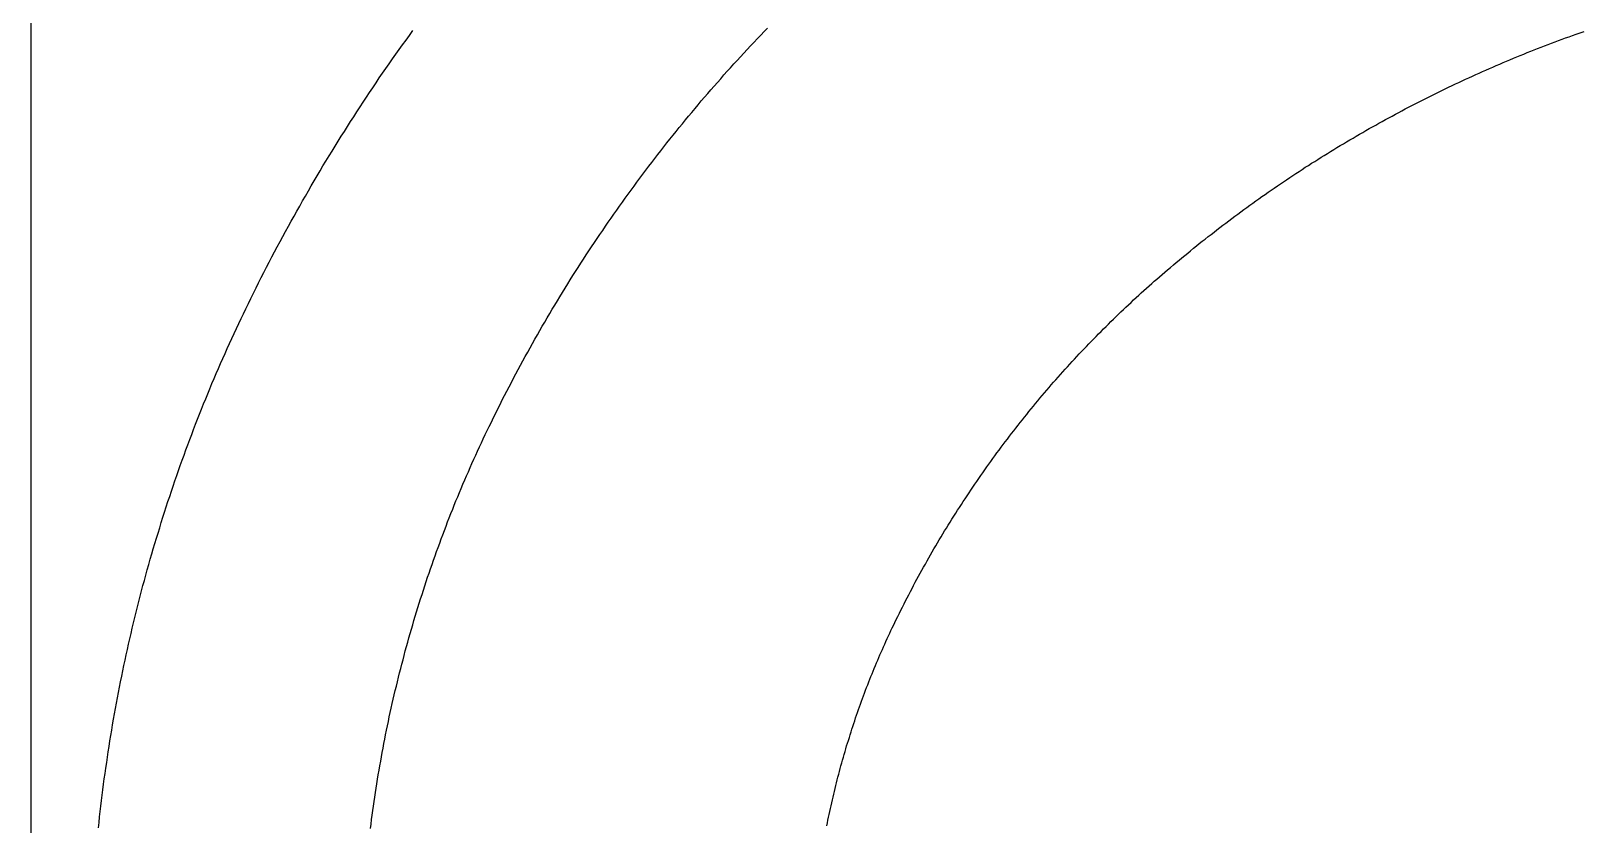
# Model space of a CAD drawing. Header units: millimetres. Extents: x 340 to 1003762, y 22 to 362022.
# Drawn here: x 421.0655 to 421.216, y 90.0211 to 90.098 of the extents above; entities that cross this region are included whole.
import ezdxf
from ezdxf.xclip import XClip

# ---------------------------------------------------------------- set-up
doc = ezdxf.new("R2010")
doc.units = ezdxf.units.MM
doc.header["$XCLIPFRAME"] = 0
for name, color, linetype in [('LSBB_P_002 - PLANTA 1° NIVEL SALA DE VENTAS$0$A-Equipamiento acero inox', 8, 'Continuous'), ('LSBB_P_002 - PLANTA 1° NIVEL SALA DE VENTAS$0$A-TRAS-EQPM', 8, 'Continuous'), ('XREF', 7, 'Continuous')]:
    doc.layers.add(name, color=color, linetype=linetype)

# ---------------------------------------------------------------- blocks, each defined once
blk = doc.blocks.new('LSBB_P_002 - PLANTA 1° NIVEL SALA DE VENTAS$0$laminadora')
at = {"layer": 'LSBB_P_002 - PLANTA 1° NIVEL SALA DE VENTAS$0$A-TRAS-EQPM'}
for p, q in [((-175623.292, 30446.937), (-175623.292, 30488.198)), ((-175638.308, 30478.181), (-175638.346, 30478.194)), ((-175630.398, 30478.193), (-175630.432, 30478.227)), ((-175630.365, 30478.159), (-175630.398, 30478.193)), ((-175626.959, 30478.156), (-175626.993, 30478.202)), ((-175638.269, 30478.167), (-175638.308, 30478.181)), ((-175638.235, 30478.155), (-175638.269, 30478.167)), ((-175638.201, 30478.143), (-175638.235, 30478.155)), ((-175638.167, 30478.131), (-175638.201, 30478.143)), ((-175638.133, 30478.118), (-175638.167, 30478.131)), ((-175638.099, 30478.106), (-175638.133, 30478.118)), ((-175638.065, 30478.093), (-175638.099, 30478.106)), ((-175638.031, 30478.08), (-175638.065, 30478.093)), ((-175637.998, 30478.068), (-175638.031, 30478.08)), ((-175637.964, 30478.055), (-175637.998, 30478.068)), ((-175637.93, 30478.042), (-175637.964, 30478.055)), ((-175630.332, 30478.124), (-175630.365, 30478.159)), ((-175630.3, 30478.089), (-175630.332, 30478.124)), ((-175630.267, 30478.054), (-175630.3, 30478.089)), ((-175630.234, 30478.019), (-175630.267, 30478.054)), ((-175626.927, 30478.111), (-175626.959, 30478.156)), ((-175626.894, 30478.065), (-175626.927, 30478.111)), ((-175626.861, 30478.019), (-175626.894, 30478.065)), ((-175637.896, 30478.029), (-175637.93, 30478.042)), ((-175637.863, 30478.015), (-175637.896, 30478.029)), ((-175637.829, 30478.002), (-175637.863, 30478.015)), ((-175637.795, 30477.989), (-175637.829, 30478.002)), ((-175637.762, 30477.975), (-175637.795, 30477.989)), ((-175637.728, 30477.961), (-175637.762, 30477.975)), ((-175637.695, 30477.948), (-175637.728, 30477.961)), ((-175637.661, 30477.934), (-175637.695, 30477.948)), ((-175637.628, 30477.92), (-175637.661, 30477.934)), ((-175637.594, 30477.906), (-175637.628, 30477.92)), ((-175637.561, 30477.892), (-175637.594, 30477.906)), ((-175637.528, 30477.878), (-175637.561, 30477.892)), ((-175630.202, 30477.984), (-175630.234, 30478.019)), ((-175630.169, 30477.949), (-175630.202, 30477.984)), ((-175630.137, 30477.914), (-175630.169, 30477.949)), ((-175630.105, 30477.879), (-175630.137, 30477.914)), ((-175626.829, 30477.974), (-175626.861, 30478.019)), ((-175626.796, 30477.928), (-175626.829, 30477.974)), ((-175626.764, 30477.881), (-175626.796, 30477.928)), ((-175637.494, 30477.864), (-175637.528, 30477.878)), ((-175637.461, 30477.849), (-175637.494, 30477.864)), ((-175637.428, 30477.835), (-175637.461, 30477.849)), ((-175637.395, 30477.82), (-175637.428, 30477.835)), ((-175637.362, 30477.806), (-175637.395, 30477.82)), ((-175637.329, 30477.791), (-175637.362, 30477.806)), ((-175637.296, 30477.776), (-175637.329, 30477.791)), ((-175637.263, 30477.761), (-175637.296, 30477.776)), ((-175637.23, 30477.746), (-175637.263, 30477.761)), ((-175637.197, 30477.731), (-175637.23, 30477.746)), ((-175630.073, 30477.843), (-175630.105, 30477.879)), ((-175630.041, 30477.808), (-175630.073, 30477.843)), ((-175630.009, 30477.772), (-175630.041, 30477.808)), ((-175629.977, 30477.736), (-175630.009, 30477.772)), ((-175626.732, 30477.835), (-175626.764, 30477.881)), ((-175626.7, 30477.789), (-175626.732, 30477.835)), ((-175626.668, 30477.743), (-175626.7, 30477.789)), ((-175626.637, 30477.696), (-175626.668, 30477.743)), ((-175637.164, 30477.716), (-175637.197, 30477.731)), ((-175637.131, 30477.7), (-175637.164, 30477.716)), ((-175637.099, 30477.685), (-175637.131, 30477.7)), ((-175637.066, 30477.669), (-175637.099, 30477.685)), ((-175637.033, 30477.654), (-175637.066, 30477.669)), ((-175637.001, 30477.638), (-175637.033, 30477.654)), ((-175636.968, 30477.622), (-175637.001, 30477.638)), ((-175636.936, 30477.606), (-175636.968, 30477.622)), ((-175636.903, 30477.59), (-175636.936, 30477.606)), ((-175636.871, 30477.574), (-175636.903, 30477.59)), ((-175629.946, 30477.7), (-175629.977, 30477.736)), ((-175629.914, 30477.665), (-175629.946, 30477.7)), ((-175629.883, 30477.628), (-175629.914, 30477.665)), ((-175629.851, 30477.592), (-175629.883, 30477.628)), ((-175629.82, 30477.556), (-175629.851, 30477.592)), ((-175626.605, 30477.649), (-175626.637, 30477.696)), ((-175626.574, 30477.603), (-175626.605, 30477.649)), ((-175626.543, 30477.556), (-175626.574, 30477.603)), ((-175636.838, 30477.558), (-175636.871, 30477.574)), ((-175636.806, 30477.542), (-175636.838, 30477.558)), ((-175636.774, 30477.526), (-175636.806, 30477.542)), ((-175636.741, 30477.509), (-175636.774, 30477.526)), ((-175636.709, 30477.493), (-175636.741, 30477.509)), ((-175636.677, 30477.476), (-175636.709, 30477.493)), ((-175636.645, 30477.459), (-175636.677, 30477.476)), ((-175636.613, 30477.443), (-175636.645, 30477.459)), ((-175636.581, 30477.426), (-175636.613, 30477.443)), ((-175629.789, 30477.52), (-175629.82, 30477.556)), ((-175629.758, 30477.483), (-175629.789, 30477.52)), ((-175629.728, 30477.447), (-175629.758, 30477.483)), ((-175629.697, 30477.41), (-175629.728, 30477.447)), ((-175626.512, 30477.509), (-175626.543, 30477.556)), ((-175626.481, 30477.462), (-175626.512, 30477.509)), ((-175626.45, 30477.415), (-175626.481, 30477.462)), ((-175636.549, 30477.409), (-175636.581, 30477.426)), ((-175636.517, 30477.392), (-175636.549, 30477.409)), ((-175636.485, 30477.374), (-175636.517, 30477.392)), ((-175636.453, 30477.357), (-175636.485, 30477.374)), ((-175636.422, 30477.34), (-175636.453, 30477.357)), ((-175636.39, 30477.322), (-175636.422, 30477.34)), ((-175636.358, 30477.305), (-175636.39, 30477.322)), ((-175636.327, 30477.287), (-175636.358, 30477.305)), ((-175629.666, 30477.373), (-175629.697, 30477.41)), ((-175629.636, 30477.336), (-175629.666, 30477.373)), ((-175629.606, 30477.299), (-175629.636, 30477.336)), ((-175629.575, 30477.262), (-175629.606, 30477.299)), ((-175626.42, 30477.368), (-175626.45, 30477.415)), ((-175626.389, 30477.32), (-175626.42, 30477.368)), ((-175626.359, 30477.273), (-175626.389, 30477.32)), ((-175636.295, 30477.269), (-175636.327, 30477.287)), ((-175636.263, 30477.252), (-175636.295, 30477.269)), ((-175636.232, 30477.234), (-175636.263, 30477.252)), ((-175636.201, 30477.216), (-175636.232, 30477.234)), ((-175636.169, 30477.198), (-175636.201, 30477.216)), ((-175636.138, 30477.179), (-175636.169, 30477.198)), ((-175636.107, 30477.161), (-175636.138, 30477.179)), ((-175636.076, 30477.143), (-175636.107, 30477.161)), ((-175636.044, 30477.124), (-175636.076, 30477.143)), ((-175629.545, 30477.225), (-175629.575, 30477.262)), ((-175629.515, 30477.188), (-175629.545, 30477.225)), ((-175629.485, 30477.151), (-175629.515, 30477.188)), ((-175629.456, 30477.113), (-175629.485, 30477.151)), ((-175626.329, 30477.225), (-175626.359, 30477.273)), ((-175626.299, 30477.178), (-175626.329, 30477.225)), ((-175626.269, 30477.13), (-175626.299, 30477.178)), ((-175636.013, 30477.106), (-175636.044, 30477.124)), ((-175635.982, 30477.087), (-175636.013, 30477.106)), ((-175635.951, 30477.069), (-175635.982, 30477.087)), ((-175635.92, 30477.05), (-175635.951, 30477.069)), ((-175635.889, 30477.031), (-175635.92, 30477.05)), ((-175635.859, 30477.012), (-175635.889, 30477.031)), ((-175635.828, 30476.993), (-175635.859, 30477.012)), ((-175635.797, 30476.974), (-175635.828, 30476.993)), ((-175629.426, 30477.076), (-175629.456, 30477.113)), ((-175629.397, 30477.038), (-175629.426, 30477.076)), ((-175629.367, 30477), (-175629.397, 30477.038)), ((-175629.338, 30476.962), (-175629.367, 30477)), ((-175626.239, 30477.082), (-175626.269, 30477.13)), ((-175626.21, 30477.035), (-175626.239, 30477.082)), ((-175626.181, 30476.987), (-175626.21, 30477.035)), ((-175635.766, 30476.954), (-175635.797, 30476.974)), ((-175635.736, 30476.935), (-175635.766, 30476.954)), ((-175635.705, 30476.916), (-175635.736, 30476.935)), ((-175635.675, 30476.896), (-175635.705, 30476.916)), ((-175635.644, 30476.877), (-175635.675, 30476.896)), ((-175635.614, 30476.857), (-175635.644, 30476.877)), ((-175635.584, 30476.837), (-175635.614, 30476.857)), ((-175629.309, 30476.925), (-175629.338, 30476.962)), ((-175629.28, 30476.887), (-175629.309, 30476.925)), ((-175629.251, 30476.848), (-175629.28, 30476.887)), ((-175629.222, 30476.81), (-175629.251, 30476.848)), ((-175626.151, 30476.938), (-175626.181, 30476.987)), ((-175626.122, 30476.89), (-175626.151, 30476.938)), ((-175626.094, 30476.842), (-175626.122, 30476.89)), ((-175626.065, 30476.794), (-175626.094, 30476.842)), ((-175635.553, 30476.817), (-175635.584, 30476.837)), ((-175635.523, 30476.797), (-175635.553, 30476.817)), ((-175635.493, 30476.777), (-175635.523, 30476.797)), ((-175635.463, 30476.757), (-175635.493, 30476.777)), ((-175635.433, 30476.737), (-175635.463, 30476.757)), ((-175635.403, 30476.717), (-175635.433, 30476.737)), ((-175635.373, 30476.696), (-175635.403, 30476.717)), ((-175635.343, 30476.676), (-175635.373, 30476.696)), ((-175629.194, 30476.772), (-175629.222, 30476.81)), ((-175629.165, 30476.734), (-175629.194, 30476.772)), ((-175629.137, 30476.695), (-175629.165, 30476.734)), ((-175629.109, 30476.657), (-175629.137, 30476.695)), ((-175626.036, 30476.745), (-175626.065, 30476.794)), ((-175626.008, 30476.697), (-175626.036, 30476.745)), ((-175625.98, 30476.648), (-175626.008, 30476.697)), ((-175635.313, 30476.655), (-175635.343, 30476.676)), ((-175635.284, 30476.635), (-175635.313, 30476.655)), ((-175635.254, 30476.614), (-175635.284, 30476.635)), ((-175635.224, 30476.593), (-175635.254, 30476.614)), ((-175635.195, 30476.572), (-175635.224, 30476.593)), ((-175635.165, 30476.551), (-175635.195, 30476.572)), ((-175635.136, 30476.53), (-175635.165, 30476.551)), ((-175629.08, 30476.618), (-175629.109, 30476.657)), ((-175629.052, 30476.579), (-175629.08, 30476.618)), ((-175629.025, 30476.54), (-175629.052, 30476.579)), ((-175628.997, 30476.501), (-175629.025, 30476.54)), ((-175625.952, 30476.599), (-175625.98, 30476.648)), ((-175625.924, 30476.551), (-175625.952, 30476.599)), ((-175625.896, 30476.502), (-175625.924, 30476.551)), ((-175635.106, 30476.509), (-175635.136, 30476.53)), ((-175635.077, 30476.488), (-175635.106, 30476.509)), ((-175635.048, 30476.467), (-175635.077, 30476.488)), ((-175635.019, 30476.445), (-175635.048, 30476.467)), ((-175634.99, 30476.424), (-175635.019, 30476.445)), ((-175634.96, 30476.402), (-175634.99, 30476.424)), ((-175634.931, 30476.381), (-175634.96, 30476.402)), ((-175628.969, 30476.462), (-175628.997, 30476.501)), ((-175628.942, 30476.423), (-175628.969, 30476.462)), ((-175628.914, 30476.384), (-175628.942, 30476.423)), ((-175625.868, 30476.453), (-175625.896, 30476.502)), ((-175625.841, 30476.404), (-175625.868, 30476.453)), ((-175625.814, 30476.354), (-175625.841, 30476.404)), ((-175634.903, 30476.359), (-175634.931, 30476.381)), ((-175634.874, 30476.337), (-175634.903, 30476.359)), ((-175634.845, 30476.315), (-175634.874, 30476.337)), ((-175634.816, 30476.293), (-175634.845, 30476.315)), ((-175634.787, 30476.271), (-175634.816, 30476.293)), ((-175634.759, 30476.249), (-175634.787, 30476.271)), ((-175634.73, 30476.227), (-175634.759, 30476.249)), ((-175628.887, 30476.345), (-175628.914, 30476.384)), ((-175628.86, 30476.306), (-175628.887, 30476.345)), ((-175628.833, 30476.266), (-175628.86, 30476.306)), ((-175628.806, 30476.227), (-175628.833, 30476.266)), ((-175625.786, 30476.305), (-175625.814, 30476.354)), ((-175625.759, 30476.256), (-175625.786, 30476.305)), ((-175625.733, 30476.206), (-175625.759, 30476.256)), ((-175634.702, 30476.205), (-175634.73, 30476.227)), ((-175634.673, 30476.182), (-175634.702, 30476.205)), ((-175634.645, 30476.16), (-175634.673, 30476.182)), ((-175634.616, 30476.137), (-175634.645, 30476.16)), ((-175634.588, 30476.115), (-175634.616, 30476.137)), ((-175634.56, 30476.092), (-175634.588, 30476.115)), ((-175634.532, 30476.069), (-175634.56, 30476.092)), ((-175628.779, 30476.187), (-175628.806, 30476.227)), ((-175628.753, 30476.147), (-175628.779, 30476.187)), ((-175628.726, 30476.107), (-175628.753, 30476.147)), ((-175628.7, 30476.068), (-175628.726, 30476.107)), ((-175625.706, 30476.157), (-175625.733, 30476.206)), ((-175625.679, 30476.107), (-175625.706, 30476.157)), ((-175625.653, 30476.058), (-175625.679, 30476.107)), ((-175634.504, 30476.046), (-175634.532, 30476.069)), ((-175634.476, 30476.023), (-175634.504, 30476.046)), ((-175634.448, 30476), (-175634.476, 30476.023)), ((-175634.42, 30475.977), (-175634.448, 30476)), ((-175634.392, 30475.954), (-175634.42, 30475.977)), ((-175634.365, 30475.931), (-175634.392, 30475.954)), ((-175628.674, 30476.028), (-175628.7, 30476.068)), ((-175628.648, 30475.988), (-175628.674, 30476.028)), ((-175628.622, 30475.947), (-175628.648, 30475.988)), ((-175628.596, 30475.907), (-175628.622, 30475.947)), ((-175625.627, 30476.008), (-175625.653, 30476.058)), ((-175625.601, 30475.958), (-175625.627, 30476.008)), ((-175625.575, 30475.908), (-175625.601, 30475.958)), ((-175634.337, 30475.907), (-175634.365, 30475.931)), ((-175634.309, 30475.884), (-175634.337, 30475.907)), ((-175634.282, 30475.86), (-175634.309, 30475.884)), ((-175634.256, 30475.838), (-175634.282, 30475.86)), ((-175634.231, 30475.816), (-175634.256, 30475.838)), ((-175634.205, 30475.794), (-175634.231, 30475.816)), ((-175634.18, 30475.772), (-175634.205, 30475.794)), ((-175628.57, 30475.867), (-175628.596, 30475.907)), ((-175628.544, 30475.827), (-175628.57, 30475.867)), ((-175628.519, 30475.786), (-175628.544, 30475.827)), ((-175628.494, 30475.746), (-175628.519, 30475.786)), ((-175625.549, 30475.858), (-175625.575, 30475.908)), ((-175625.524, 30475.808), (-175625.549, 30475.858)), ((-175625.498, 30475.758), (-175625.524, 30475.808)), ((-175634.155, 30475.75), (-175634.18, 30475.772)), ((-175634.129, 30475.727), (-175634.155, 30475.75)), ((-175634.104, 30475.705), (-175634.129, 30475.727)), ((-175634.079, 30475.682), (-175634.104, 30475.705)), ((-175634.054, 30475.659), (-175634.079, 30475.682)), ((-175634.029, 30475.637), (-175634.054, 30475.659)), ((-175634.004, 30475.614), (-175634.029, 30475.637)), ((-175628.468, 30475.705), (-175628.494, 30475.746)), ((-175628.443, 30475.664), (-175628.468, 30475.705)), ((-175628.418, 30475.623), (-175628.443, 30475.664)), ((-175625.473, 30475.708), (-175625.498, 30475.758)), ((-175625.448, 30475.657), (-175625.473, 30475.708)), ((-175625.423, 30475.607), (-175625.448, 30475.657)), ((-175633.979, 30475.591), (-175634.004, 30475.614)), ((-175633.955, 30475.568), (-175633.979, 30475.591)), ((-175633.93, 30475.545), (-175633.955, 30475.568)), ((-175633.905, 30475.522), (-175633.93, 30475.545)), ((-175633.881, 30475.499), (-175633.905, 30475.522)), ((-175633.857, 30475.475), (-175633.881, 30475.499)), ((-175628.394, 30475.583), (-175628.418, 30475.623)), ((-175628.369, 30475.542), (-175628.394, 30475.583)), ((-175628.344, 30475.501), (-175628.369, 30475.542)), ((-175628.32, 30475.46), (-175628.344, 30475.501)), ((-175625.399, 30475.556), (-175625.423, 30475.607)), ((-175625.374, 30475.506), (-175625.399, 30475.556)), ((-175625.351, 30475.458), (-175625.374, 30475.506)), ((-175633.832, 30475.452), (-175633.857, 30475.475)), ((-175633.808, 30475.429), (-175633.832, 30475.452)), ((-175633.784, 30475.405), (-175633.808, 30475.429)), ((-175633.76, 30475.382), (-175633.784, 30475.405)), ((-175633.736, 30475.358), (-175633.76, 30475.382)), ((-175633.712, 30475.334), (-175633.736, 30475.358)), ((-175633.688, 30475.31), (-175633.712, 30475.334)), ((-175628.296, 30475.418), (-175628.32, 30475.46)), ((-175628.272, 30475.377), (-175628.296, 30475.418)), ((-175628.248, 30475.336), (-175628.272, 30475.377)), ((-175628.224, 30475.294), (-175628.248, 30475.336)), ((-175625.328, 30475.41), (-175625.351, 30475.458)), ((-175625.305, 30475.362), (-175625.328, 30475.41)), ((-175625.283, 30475.314), (-175625.305, 30475.362)), ((-175633.664, 30475.286), (-175633.688, 30475.31)), ((-175633.64, 30475.262), (-175633.664, 30475.286)), ((-175633.616, 30475.238), (-175633.64, 30475.262)), ((-175633.593, 30475.214), (-175633.616, 30475.238)), ((-175633.569, 30475.19), (-175633.593, 30475.214)), ((-175633.546, 30475.166), (-175633.569, 30475.19)), ((-175628.2, 30475.253), (-175628.224, 30475.294)), ((-175628.176, 30475.211), (-175628.2, 30475.253)), ((-175628.153, 30475.17), (-175628.176, 30475.211)), ((-175625.26, 30475.266), (-175625.283, 30475.314)), ((-175625.238, 30475.217), (-175625.26, 30475.266)), ((-175625.216, 30475.169), (-175625.238, 30475.217)), ((-175633.523, 30475.141), (-175633.546, 30475.166)), ((-175633.499, 30475.117), (-175633.523, 30475.141)), ((-175633.476, 30475.092), (-175633.499, 30475.117)), ((-175633.453, 30475.068), (-175633.476, 30475.092)), ((-175633.43, 30475.043), (-175633.453, 30475.068)), ((-175633.407, 30475.018), (-175633.43, 30475.043)), ((-175628.13, 30475.128), (-175628.153, 30475.17)), ((-175628.106, 30475.086), (-175628.13, 30475.128)), ((-175628.083, 30475.044), (-175628.106, 30475.086)), ((-175628.06, 30475.002), (-175628.083, 30475.044)), ((-175625.194, 30475.121), (-175625.216, 30475.169)), ((-175625.173, 30475.072), (-175625.194, 30475.121)), ((-175625.151, 30475.024), (-175625.173, 30475.072)), ((-175633.384, 30474.994), (-175633.407, 30475.018)), ((-175633.361, 30474.969), (-175633.384, 30474.994)), ((-175633.339, 30474.944), (-175633.361, 30474.969)), ((-175633.316, 30474.919), (-175633.339, 30474.944)), ((-175633.293, 30474.894), (-175633.316, 30474.919)), ((-175633.271, 30474.869), (-175633.293, 30474.894)), ((-175628.038, 30474.96), (-175628.06, 30475.002)), ((-175628.015, 30474.918), (-175628.038, 30474.96)), ((-175627.992, 30474.876), (-175628.015, 30474.918)), ((-175625.13, 30474.975), (-175625.151, 30475.024)), ((-175625.109, 30474.926), (-175625.13, 30474.975)), ((-175625.088, 30474.878), (-175625.109, 30474.926)), ((-175633.249, 30474.843), (-175633.271, 30474.869)), ((-175633.226, 30474.818), (-175633.249, 30474.843)), ((-175633.204, 30474.793), (-175633.226, 30474.818)), ((-175633.182, 30474.767), (-175633.204, 30474.793)), ((-175633.16, 30474.742), (-175633.182, 30474.767)), ((-175633.138, 30474.716), (-175633.16, 30474.742)), ((-175627.97, 30474.834), (-175627.992, 30474.876)), ((-175627.948, 30474.792), (-175627.97, 30474.834)), ((-175627.926, 30474.749), (-175627.948, 30474.792)), ((-175627.904, 30474.707), (-175627.926, 30474.749)), ((-175625.067, 30474.829), (-175625.088, 30474.878)), ((-175625.046, 30474.78), (-175625.067, 30474.829)), ((-175625.026, 30474.731), (-175625.046, 30474.78)), ((-175633.116, 30474.69), (-175633.138, 30474.716)), ((-175633.094, 30474.665), (-175633.116, 30474.69)), ((-175633.072, 30474.639), (-175633.094, 30474.665)), ((-175633.051, 30474.613), (-175633.072, 30474.639)), ((-175633.029, 30474.587), (-175633.051, 30474.613)), ((-175633.008, 30474.561), (-175633.029, 30474.587)), ((-175627.882, 30474.664), (-175627.904, 30474.707)), ((-175627.86, 30474.622), (-175627.882, 30474.664)), ((-175627.839, 30474.579), (-175627.86, 30474.622)), ((-175625.005, 30474.682), (-175625.026, 30474.731)), ((-175624.985, 30474.633), (-175625.005, 30474.682)), ((-175624.965, 30474.584), (-175624.985, 30474.633)), ((-175624.945, 30474.534), (-175624.965, 30474.584)), ((-175632.986, 30474.535), (-175633.008, 30474.561)), ((-175632.965, 30474.509), (-175632.986, 30474.535)), ((-175632.944, 30474.482), (-175632.965, 30474.509)), ((-175632.922, 30474.456), (-175632.944, 30474.482)), ((-175632.901, 30474.43), (-175632.922, 30474.456)), ((-175627.817, 30474.536), (-175627.839, 30474.579)), ((-175627.796, 30474.493), (-175627.817, 30474.536)), ((-175627.775, 30474.451), (-175627.796, 30474.493)), ((-175627.754, 30474.408), (-175627.775, 30474.451)), ((-175624.926, 30474.485), (-175624.945, 30474.534)), ((-175624.906, 30474.436), (-175624.926, 30474.485)), ((-175624.887, 30474.386), (-175624.906, 30474.436)), ((-175632.88, 30474.403), (-175632.901, 30474.43)), ((-175632.86, 30474.377), (-175632.88, 30474.403)), ((-175632.839, 30474.35), (-175632.86, 30474.377)), ((-175632.818, 30474.324), (-175632.839, 30474.35)), ((-175632.797, 30474.297), (-175632.818, 30474.324)), ((-175632.777, 30474.27), (-175632.797, 30474.297)), ((-175627.733, 30474.365), (-175627.754, 30474.408)), ((-175627.714, 30474.325), (-175627.733, 30474.365)), ((-175627.695, 30474.286), (-175627.714, 30474.325)), ((-175627.676, 30474.246), (-175627.695, 30474.286)), ((-175624.868, 30474.337), (-175624.887, 30474.386)), ((-175624.849, 30474.287), (-175624.868, 30474.337)), ((-175624.83, 30474.237), (-175624.849, 30474.287)), ((-175632.756, 30474.243), (-175632.777, 30474.27)), ((-175632.736, 30474.217), (-175632.756, 30474.243)), ((-175632.716, 30474.19), (-175632.736, 30474.217)), ((-175632.695, 30474.163), (-175632.716, 30474.19)), ((-175632.675, 30474.135), (-175632.695, 30474.163)), ((-175632.655, 30474.108), (-175632.675, 30474.135)), ((-175627.657, 30474.206), (-175627.676, 30474.246)), ((-175627.639, 30474.166), (-175627.657, 30474.206)), ((-175627.621, 30474.126), (-175627.639, 30474.166)), ((-175624.812, 30474.187), (-175624.83, 30474.237)), ((-175624.793, 30474.138), (-175624.812, 30474.187)), ((-175624.775, 30474.088), (-175624.793, 30474.138)), ((-175632.635, 30474.081), (-175632.655, 30474.108)), ((-175632.615, 30474.054), (-175632.635, 30474.081)), ((-175632.596, 30474.026), (-175632.615, 30474.054)), ((-175632.576, 30473.999), (-175632.596, 30474.026)), ((-175632.556, 30473.972), (-175632.576, 30473.999)), ((-175627.602, 30474.087), (-175627.621, 30474.126)), ((-175627.584, 30474.047), (-175627.602, 30474.087)), ((-175627.566, 30474.006), (-175627.584, 30474.047)), ((-175627.549, 30473.966), (-175627.566, 30474.006)), ((-175624.757, 30474.038), (-175624.775, 30474.088)), ((-175624.739, 30473.988), (-175624.757, 30474.038)), ((-175624.722, 30473.938), (-175624.739, 30473.988)), ((-175632.537, 30473.944), (-175632.556, 30473.972)), ((-175632.518, 30473.916), (-175632.537, 30473.944)), ((-175632.498, 30473.889), (-175632.518, 30473.916)), ((-175632.479, 30473.861), (-175632.498, 30473.889)), ((-175632.46, 30473.833), (-175632.479, 30473.861)), ((-175632.441, 30473.805), (-175632.46, 30473.833)), ((-175627.531, 30473.926), (-175627.549, 30473.966)), ((-175627.513, 30473.886), (-175627.531, 30473.926)), ((-175627.496, 30473.846), (-175627.513, 30473.886)), ((-175627.479, 30473.805), (-175627.496, 30473.846)), ((-175624.704, 30473.888), (-175624.722, 30473.938)), ((-175624.687, 30473.838), (-175624.704, 30473.888)), ((-175624.67, 30473.787), (-175624.687, 30473.838)), ((-175632.422, 30473.777), (-175632.441, 30473.805)), ((-175632.403, 30473.749), (-175632.422, 30473.777)), ((-175632.384, 30473.721), (-175632.403, 30473.749)), ((-175632.365, 30473.693), (-175632.384, 30473.721)), ((-175632.347, 30473.665), (-175632.365, 30473.693)), ((-175627.462, 30473.765), (-175627.479, 30473.805)), ((-175627.445, 30473.724), (-175627.462, 30473.765)), ((-175627.428, 30473.684), (-175627.445, 30473.724)), ((-175627.411, 30473.643), (-175627.428, 30473.684)), ((-175624.653, 30473.737), (-175624.67, 30473.787)), ((-175624.636, 30473.687), (-175624.653, 30473.737)), ((-175624.619, 30473.636), (-175624.636, 30473.687)), ((-175632.328, 30473.637), (-175632.347, 30473.665)), ((-175632.31, 30473.609), (-175632.328, 30473.637)), ((-175632.292, 30473.58), (-175632.31, 30473.609)), ((-175632.273, 30473.552), (-175632.292, 30473.58)), ((-175632.255, 30473.524), (-175632.273, 30473.552)), ((-175627.395, 30473.603), (-175627.411, 30473.643)), ((-175627.379, 30473.562), (-175627.395, 30473.603)), ((-175627.362, 30473.521), (-175627.379, 30473.562)), ((-175624.603, 30473.586), (-175624.619, 30473.636)), ((-175624.586, 30473.535), (-175624.603, 30473.586)), ((-175624.57, 30473.485), (-175624.586, 30473.535)), ((-175632.237, 30473.495), (-175632.255, 30473.524)), ((-175632.219, 30473.467), (-175632.237, 30473.495)), ((-175632.201, 30473.438), (-175632.219, 30473.467)), ((-175632.183, 30473.409), (-175632.201, 30473.438)), ((-175632.166, 30473.38), (-175632.183, 30473.409)), ((-175632.148, 30473.352), (-175632.166, 30473.38)), ((-175627.346, 30473.48), (-175627.362, 30473.521)), ((-175627.33, 30473.439), (-175627.346, 30473.48)), ((-175627.315, 30473.398), (-175627.33, 30473.439)), ((-175627.299, 30473.357), (-175627.315, 30473.398)), ((-175624.554, 30473.434), (-175624.57, 30473.485)), ((-175624.539, 30473.383), (-175624.554, 30473.434)), ((-175624.523, 30473.332), (-175624.539, 30473.383)), ((-175632.131, 30473.323), (-175632.148, 30473.352)), ((-175632.113, 30473.294), (-175632.131, 30473.323)), ((-175632.096, 30473.265), (-175632.113, 30473.294)), ((-175632.079, 30473.236), (-175632.096, 30473.265)), ((-175632.062, 30473.207), (-175632.079, 30473.236)), ((-175627.283, 30473.316), (-175627.299, 30473.357)), ((-175627.268, 30473.275), (-175627.283, 30473.316)), ((-175627.253, 30473.234), (-175627.268, 30473.275)), ((-175627.238, 30473.193), (-175627.253, 30473.234)), ((-175624.508, 30473.282), (-175624.523, 30473.332)), ((-175624.492, 30473.231), (-175624.508, 30473.282)), ((-175624.477, 30473.18), (-175624.492, 30473.231)), ((-175632.044, 30473.178), (-175632.062, 30473.207)), ((-175632.028, 30473.149), (-175632.044, 30473.178)), ((-175632.011, 30473.119), (-175632.028, 30473.149)), ((-175631.994, 30473.09), (-175632.011, 30473.119)), ((-175631.977, 30473.061), (-175631.994, 30473.09)), ((-175627.223, 30473.152), (-175627.238, 30473.193)), ((-175627.208, 30473.11), (-175627.223, 30473.152)), ((-175627.194, 30473.069), (-175627.208, 30473.11)), ((-175624.462, 30473.129), (-175624.477, 30473.18)), ((-175624.448, 30473.078), (-175624.462, 30473.129)), ((-175624.433, 30473.027), (-175624.448, 30473.078)), ((-175631.961, 30473.031), (-175631.977, 30473.061)), ((-175631.944, 30473.002), (-175631.961, 30473.031)), ((-175631.928, 30472.972), (-175631.944, 30473.002)), ((-175631.912, 30472.943), (-175631.928, 30472.972)), ((-175631.895, 30472.913), (-175631.912, 30472.943)), ((-175627.179, 30473.027), (-175627.194, 30473.069)), ((-175627.165, 30472.986), (-175627.179, 30473.027)), ((-175627.15, 30472.944), (-175627.165, 30472.986)), ((-175627.136, 30472.903), (-175627.15, 30472.944)), ((-175624.419, 30472.976), (-175624.433, 30473.027)), ((-175624.405, 30472.924), (-175624.419, 30472.976)), ((-175631.879, 30472.884), (-175631.895, 30472.913)), ((-175631.863, 30472.854), (-175631.879, 30472.884)), ((-175631.847, 30472.824), (-175631.863, 30472.854)), ((-175631.832, 30472.794), (-175631.847, 30472.824)), ((-175631.816, 30472.764), (-175631.832, 30472.794)), ((-175627.123, 30472.861), (-175627.136, 30472.903)), ((-175627.109, 30472.819), (-175627.123, 30472.861)), ((-175627.095, 30472.778), (-175627.109, 30472.819)), ((-175627.082, 30472.736), (-175627.095, 30472.778)), ((-175624.391, 30472.873), (-175624.405, 30472.924)), ((-175624.377, 30472.822), (-175624.391, 30472.873)), ((-175624.364, 30472.771), (-175624.377, 30472.822)), ((-175631.8, 30472.734), (-175631.816, 30472.764)), ((-175631.785, 30472.705), (-175631.8, 30472.734)), ((-175631.769, 30472.675), (-175631.785, 30472.705)), ((-175631.754, 30472.644), (-175631.769, 30472.675)), ((-175631.739, 30472.614), (-175631.754, 30472.644)), ((-175627.068, 30472.694), (-175627.082, 30472.736)), ((-175627.055, 30472.652), (-175627.068, 30472.694)), ((-175627.042, 30472.61), (-175627.055, 30472.652)), ((-175624.35, 30472.719), (-175624.364, 30472.771)), ((-175624.337, 30472.668), (-175624.35, 30472.719)), ((-175624.324, 30472.616), (-175624.337, 30472.668)), ((-175631.724, 30472.584), (-175631.739, 30472.614)), ((-175631.709, 30472.554), (-175631.724, 30472.584)), ((-175631.694, 30472.524), (-175631.709, 30472.554)), ((-175631.679, 30472.493), (-175631.694, 30472.524)), ((-175631.664, 30472.463), (-175631.679, 30472.493)), ((-175627.029, 30472.568), (-175627.042, 30472.61)), ((-175627.017, 30472.526), (-175627.029, 30472.568)), ((-175627.004, 30472.484), (-175627.017, 30472.526)), ((-175626.992, 30472.442), (-175627.004, 30472.484)), ((-175624.311, 30472.565), (-175624.324, 30472.616)), ((-175624.298, 30472.513), (-175624.311, 30472.565)), ((-175624.286, 30472.462), (-175624.298, 30472.513)), ((-175631.652, 30472.437), (-175631.664, 30472.463)), ((-175631.639, 30472.412), (-175631.652, 30472.437)), ((-175631.627, 30472.386), (-175631.639, 30472.412)), ((-175631.615, 30472.36), (-175631.627, 30472.386)), ((-175631.603, 30472.334), (-175631.615, 30472.36)), ((-175631.591, 30472.308), (-175631.603, 30472.334)), ((-175626.979, 30472.4), (-175626.992, 30472.442)), ((-175626.967, 30472.358), (-175626.979, 30472.4)), ((-175626.955, 30472.316), (-175626.967, 30472.358)), ((-175624.273, 30472.41), (-175624.286, 30472.462)), ((-175624.261, 30472.358), (-175624.273, 30472.41)), ((-175624.249, 30472.307), (-175624.261, 30472.358)), ((-175631.579, 30472.282), (-175631.591, 30472.308)), ((-175631.568, 30472.256), (-175631.579, 30472.282)), ((-175631.556, 30472.23), (-175631.568, 30472.256)), ((-175631.544, 30472.204), (-175631.556, 30472.23)), ((-175631.533, 30472.178), (-175631.544, 30472.204)), ((-175631.521, 30472.152), (-175631.533, 30472.178)), ((-175626.943, 30472.274), (-175626.955, 30472.316)), ((-175626.932, 30472.231), (-175626.943, 30472.274)), ((-175626.92, 30472.189), (-175626.932, 30472.231)), ((-175626.909, 30472.146), (-175626.92, 30472.189)), ((-175624.238, 30472.255), (-175624.249, 30472.307)), ((-175624.226, 30472.203), (-175624.238, 30472.255)), ((-175624.214, 30472.151), (-175624.226, 30472.203)), ((-175631.51, 30472.126), (-175631.521, 30472.152)), ((-175631.499, 30472.099), (-175631.51, 30472.126)), ((-175631.488, 30472.073), (-175631.499, 30472.099)), ((-175631.477, 30472.047), (-175631.488, 30472.073)), ((-175631.466, 30472.02), (-175631.477, 30472.047)), ((-175626.898, 30472.104), (-175626.909, 30472.146)), ((-175626.886, 30472.062), (-175626.898, 30472.104)), ((-175626.876, 30472.019), (-175626.886, 30472.062)), ((-175624.203, 30472.099), (-175624.214, 30472.151)), ((-175624.192, 30472.047), (-175624.203, 30472.099)), ((-175624.181, 30471.995), (-175624.192, 30472.047)), ((-175631.455, 30471.994), (-175631.466, 30472.02)), ((-175631.444, 30471.967), (-175631.455, 30471.994)), ((-175631.434, 30471.941), (-175631.444, 30471.967)), ((-175631.423, 30471.914), (-175631.434, 30471.941)), ((-175631.413, 30471.888), (-175631.423, 30471.914)), ((-175631.402, 30471.861), (-175631.413, 30471.888)), ((-175626.865, 30471.977), (-175626.876, 30472.019)), ((-175626.854, 30471.934), (-175626.865, 30471.977)), ((-175626.844, 30471.891), (-175626.854, 30471.934)), ((-175626.833, 30471.849), (-175626.844, 30471.891)), ((-175624.171, 30471.943), (-175624.181, 30471.995)), ((-175624.16, 30471.891), (-175624.171, 30471.943)), ((-175624.15, 30471.839), (-175624.16, 30471.891)), ((-175631.392, 30471.835), (-175631.402, 30471.861)), ((-175631.382, 30471.808), (-175631.392, 30471.835)), ((-175631.372, 30471.781), (-175631.382, 30471.808)), ((-175631.362, 30471.755), (-175631.372, 30471.781)), ((-175631.352, 30471.728), (-175631.362, 30471.755)), ((-175631.342, 30471.701), (-175631.352, 30471.728)), ((-175626.823, 30471.806), (-175626.833, 30471.849)), ((-175626.813, 30471.763), (-175626.823, 30471.806)), ((-175626.803, 30471.721), (-175626.813, 30471.763)), ((-175624.14, 30471.787), (-175624.15, 30471.839)), ((-175624.13, 30471.735), (-175624.14, 30471.787)), ((-175624.12, 30471.683), (-175624.13, 30471.735)), ((-175631.333, 30471.674), (-175631.342, 30471.701)), ((-175631.323, 30471.647), (-175631.333, 30471.674)), ((-175631.313, 30471.62), (-175631.323, 30471.647)), ((-175631.304, 30471.593), (-175631.313, 30471.62)), ((-175631.295, 30471.567), (-175631.304, 30471.593)), ((-175626.793, 30471.678), (-175626.803, 30471.721)), ((-175626.784, 30471.635), (-175626.793, 30471.678)), ((-175626.774, 30471.592), (-175626.784, 30471.635)), ((-175626.765, 30471.549), (-175626.774, 30471.592)), ((-175624.11, 30471.631), (-175624.12, 30471.683)), ((-175624.101, 30471.578), (-175624.11, 30471.631)), ((-175624.092, 30471.526), (-175624.101, 30471.578)), ((-175631.285, 30471.54), (-175631.295, 30471.567)), ((-175631.276, 30471.512), (-175631.285, 30471.54)), ((-175631.267, 30471.485), (-175631.276, 30471.512)), ((-175631.258, 30471.458), (-175631.267, 30471.485)), ((-175631.249, 30471.431), (-175631.258, 30471.458)), ((-175631.241, 30471.404), (-175631.249, 30471.431)), ((-175626.756, 30471.506), (-175626.765, 30471.549)), ((-175626.747, 30471.463), (-175626.756, 30471.506)), ((-175626.738, 30471.42), (-175626.747, 30471.463)), ((-175624.083, 30471.474), (-175624.092, 30471.526)), ((-175624.074, 30471.421), (-175624.083, 30471.474)), ((-175631.232, 30471.377), (-175631.241, 30471.404)), ((-175631.224, 30471.35), (-175631.232, 30471.377)), ((-175631.215, 30471.322), (-175631.224, 30471.35)), ((-175631.207, 30471.295), (-175631.215, 30471.322)), ((-175631.198, 30471.268), (-175631.207, 30471.295)), ((-175626.729, 30471.377), (-175626.738, 30471.42)), ((-175626.721, 30471.334), (-175626.729, 30471.377)), ((-175626.713, 30471.291), (-175626.721, 30471.334)), ((-175626.704, 30471.248), (-175626.713, 30471.291)), ((-175624.065, 30471.369), (-175624.074, 30471.421)), ((-175624.057, 30471.317), (-175624.065, 30471.369)), ((-175624.048, 30471.264), (-175624.057, 30471.317)), ((-175631.19, 30471.24), (-175631.198, 30471.268)), ((-175631.182, 30471.213), (-175631.19, 30471.24)), ((-175631.174, 30471.186), (-175631.182, 30471.213)), ((-175631.166, 30471.158), (-175631.174, 30471.186)), ((-175631.159, 30471.131), (-175631.166, 30471.158)), ((-175631.151, 30471.103), (-175631.159, 30471.131)), ((-175626.696, 30471.205), (-175626.704, 30471.248)), ((-175626.688, 30471.162), (-175626.696, 30471.205)), ((-175626.681, 30471.119), (-175626.688, 30471.162)), ((-175624.04, 30471.212), (-175624.048, 30471.264)), ((-175624.032, 30471.159), (-175624.04, 30471.212)), ((-175624.025, 30471.107), (-175624.032, 30471.159)), ((-175631.143, 30471.076), (-175631.151, 30471.103)), ((-175631.136, 30471.048), (-175631.143, 30471.076)), ((-175631.128, 30471.021), (-175631.136, 30471.048)), ((-175631.121, 30470.993), (-175631.128, 30471.021)), ((-175631.114, 30470.966), (-175631.121, 30470.993)), ((-175626.673, 30471.075), (-175626.681, 30471.119)), ((-175626.665, 30471.032), (-175626.673, 30471.075)), ((-175626.658, 30470.989), (-175626.665, 30471.032)), ((-175626.651, 30470.946), (-175626.658, 30470.989)), ((-175624.017, 30471.054), (-175624.025, 30471.107)), ((-175624.01, 30471.001), (-175624.017, 30471.054)), ((-175624.002, 30470.949), (-175624.01, 30471.001)), ((-175631.107, 30470.938), (-175631.114, 30470.966)), ((-175631.1, 30470.91), (-175631.107, 30470.938)), ((-175631.093, 30470.883), (-175631.1, 30470.91)), ((-175631.086, 30470.855), (-175631.093, 30470.883)), ((-175631.079, 30470.827), (-175631.086, 30470.855)), ((-175631.073, 30470.799), (-175631.079, 30470.827)), ((-175626.644, 30470.902), (-175626.651, 30470.946)), ((-175626.637, 30470.859), (-175626.644, 30470.902)), ((-175626.63, 30470.816), (-175626.637, 30470.859)), ((-175623.995, 30470.896), (-175624.002, 30470.949)), ((-175623.989, 30470.844), (-175623.995, 30470.896)), ((-175623.982, 30470.791), (-175623.989, 30470.844)), ((-175631.066, 30470.772), (-175631.073, 30470.799)), ((-175631.06, 30470.744), (-175631.066, 30470.772)), ((-175631.053, 30470.716), (-175631.06, 30470.744)), ((-175631.047, 30470.688), (-175631.053, 30470.716)), ((-175631.041, 30470.66), (-175631.047, 30470.688)), ((-175626.624, 30470.772), (-175626.63, 30470.816)), ((-175626.617, 30470.729), (-175626.624, 30470.772)), ((-175626.611, 30470.685), (-175626.617, 30470.729)), ((-175626.605, 30470.642), (-175626.611, 30470.685)), ((-175623.975, 30470.738), (-175623.982, 30470.791)), ((-175623.969, 30470.685), (-175623.975, 30470.738)), ((-175623.963, 30470.633), (-175623.969, 30470.685)), ((-175631.035, 30470.632), (-175631.041, 30470.66)), ((-175631.029, 30470.604), (-175631.035, 30470.632)), ((-175631.023, 30470.577), (-175631.029, 30470.604)), ((-175631.017, 30470.549), (-175631.023, 30470.577)), ((-175631.012, 30470.521), (-175631.017, 30470.549)), ((-175631.006, 30470.493), (-175631.012, 30470.521)), ((-175626.599, 30470.598), (-175626.605, 30470.642)), ((-175626.593, 30470.555), (-175626.599, 30470.598)), ((-175626.588, 30470.511), (-175626.593, 30470.555)), ((-175623.957, 30470.58), (-175623.963, 30470.633)), ((-175623.951, 30470.527), (-175623.957, 30470.58)), ((-175623.946, 30470.474), (-175623.951, 30470.527)), ((-175626.582, 30470.468), (-175626.588, 30470.511))]:
    blk.add_line(p, q, dxfattribs=at)
blk = doc.blocks.new('LSBB_P_002 - PLANTA 1° NIVEL SALA DE VENTAS', base_point=(223.56961, 14.22023))
at = {"layer": 'LSBB_P_002 - PLANTA 1° NIVEL SALA DE VENTAS$0$A-Equipamiento acero inox', "xscale": -0.010000000000578, "yscale": 0.010000000000578, "zscale": 0.010000000000578}
blk.add_blockref('LSBB_P_002 - PLANTA 1° NIVEL SALA DE VENTAS$0$laminadora', (-919.87874, 0.1361), dxfattribs=at)

msp = doc.modelspace()

# ---------------------------------------------------------------- block references
at = {"layer": 'XREF'}
ref = msp.add_blockref('LSBB_P_002 - PLANTA 1° NIVEL SALA DE VENTAS', (-191.71902, -200.59983), dxfattribs=at)
XClip(ref).set_block_clipping_path([(755.454857474, 236.6800249606), (887.3150098981, 333.6713636781)])

doc.saveas('drawing.dxf')
